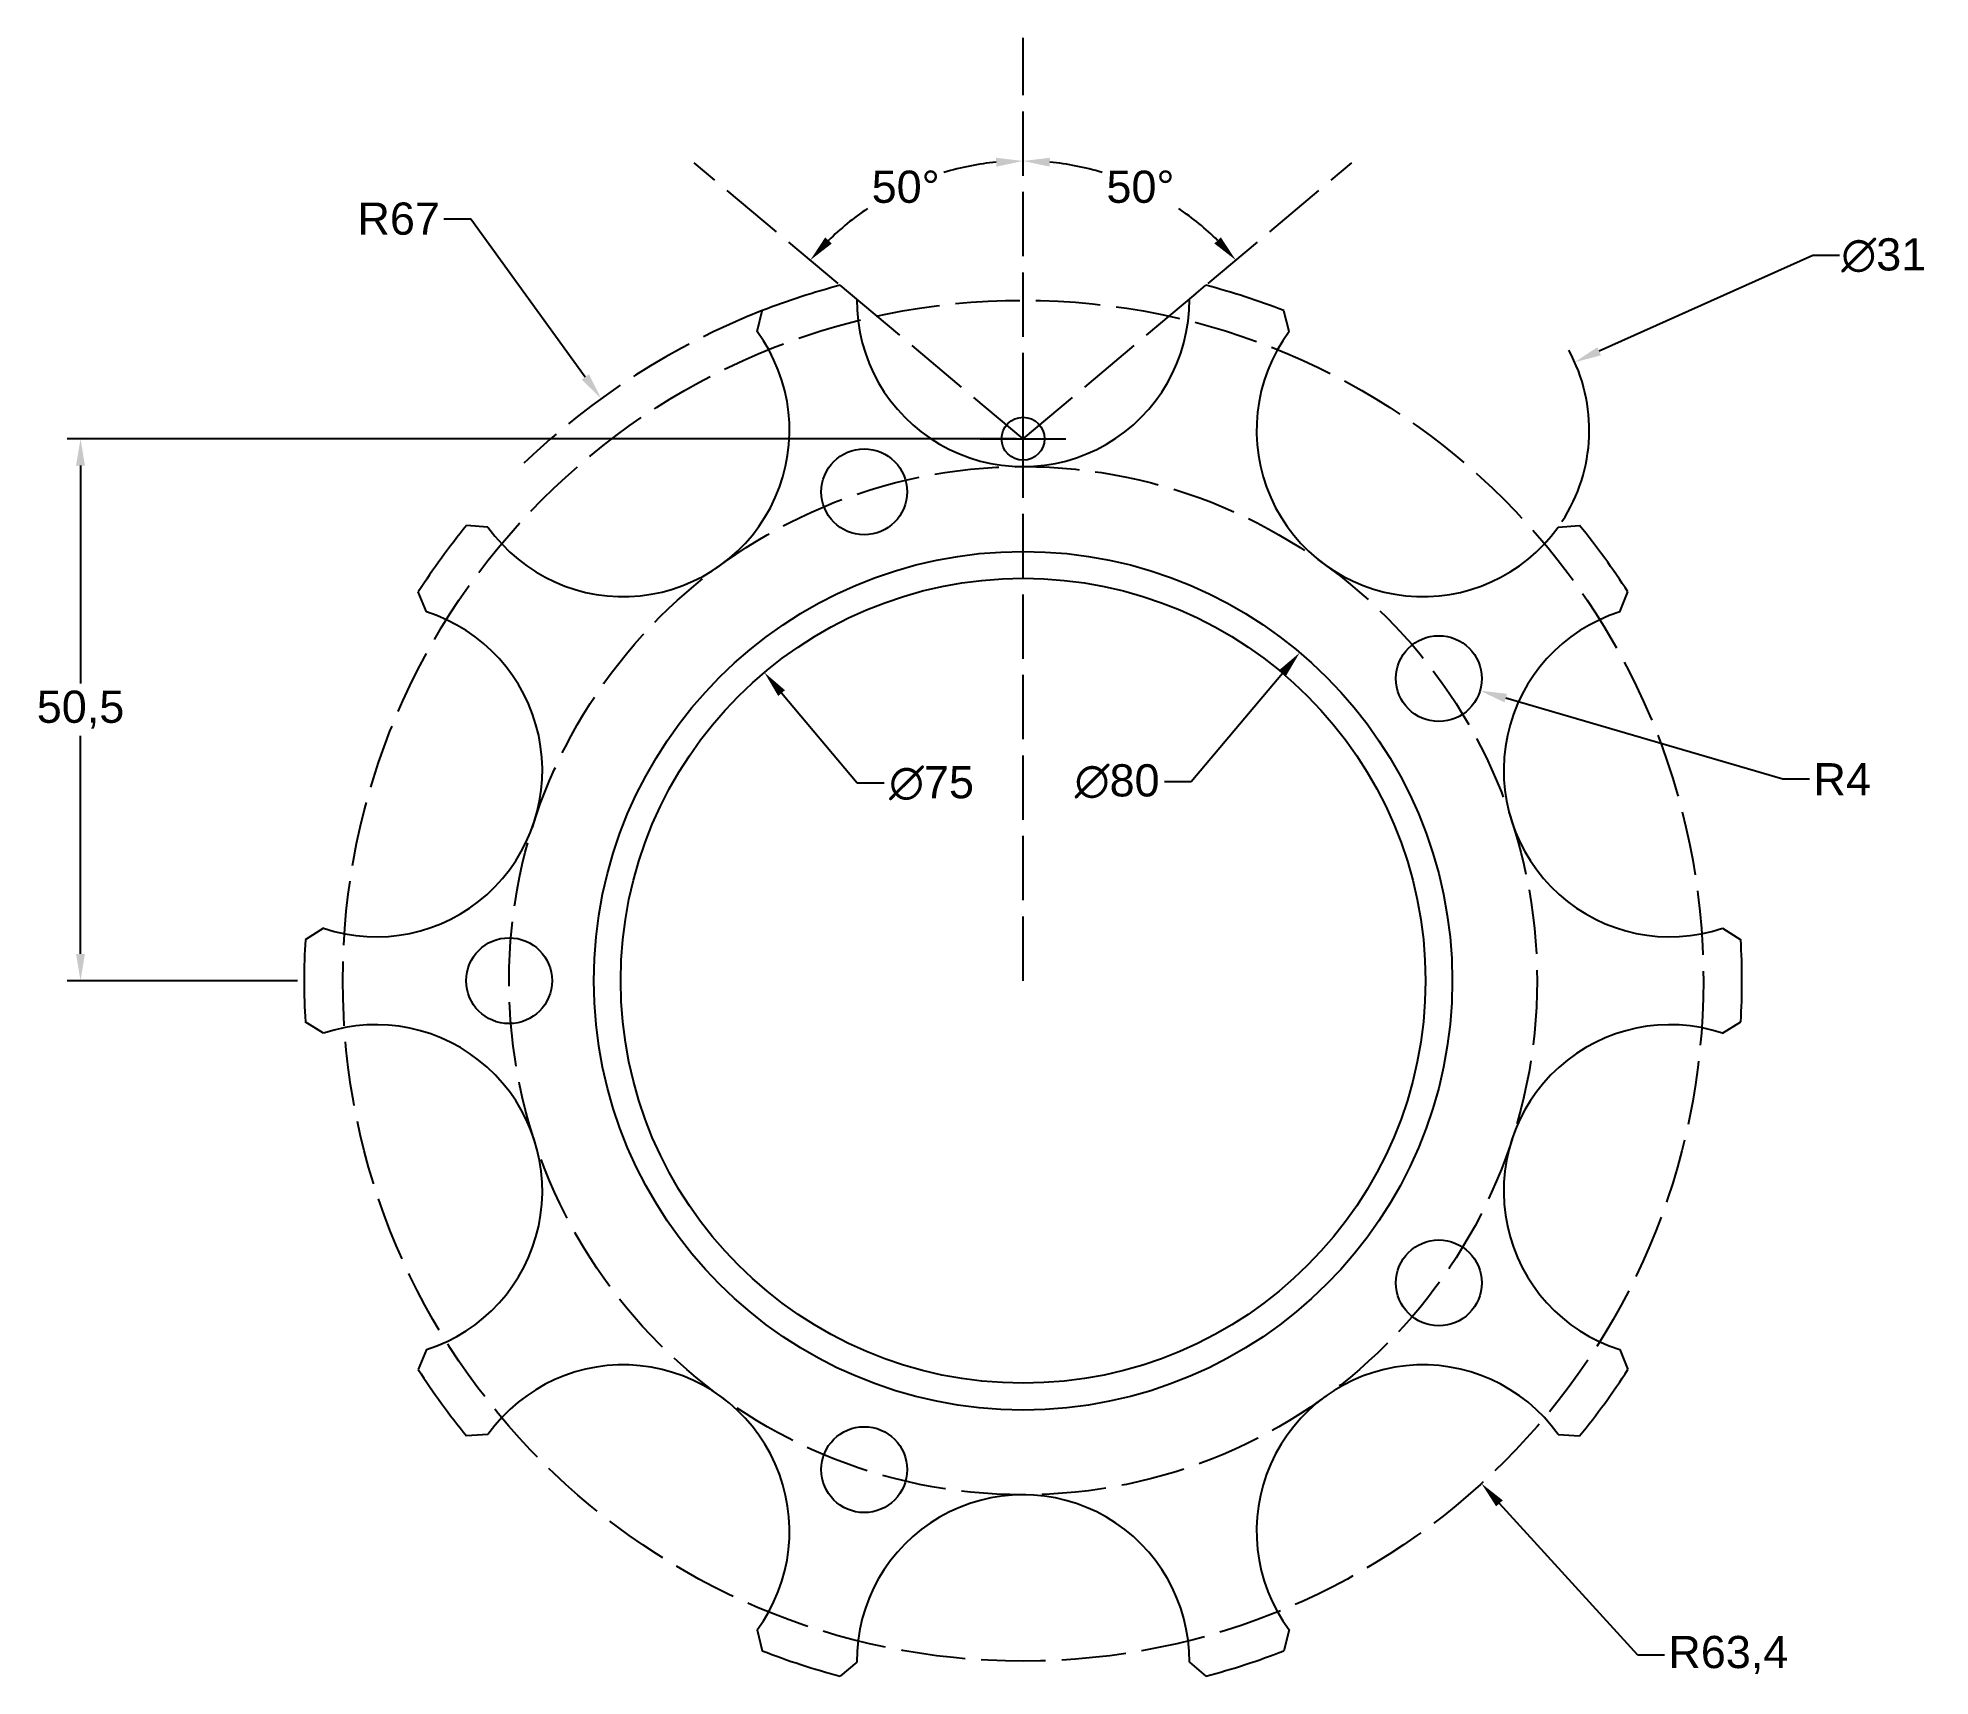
# Model space of a CAD drawing. Header units: millimetres. Extents: x 3614 to 3790, y 1675 to 1828.
import ezdxf

# ---------------------------------------------------------------- set-up
doc = ezdxf.new("R2010")
doc.units = ezdxf.units.MM
doc.header["$LTSCALE"] = 0.5
doc.header["$PDMODE"] = 34
doc.header["$PDSIZE"] = 4
doc.linetypes.add('ACAD_ISO02W100', pattern=[15, 12, -3])
doc.layers.add('dim', color=3, linetype='Continuous')
doc.styles.get("Standard").update_dxf_attribs({"font": 'arial.ttf'})
doc.dimstyles.new('ISO-25', dxfattribs={"dimtxt": 3, "dimasz": 2.5, "dimexe": 1.25, "dimexo": 0.625, "dimtad": 0, "dimtih": 1, "dimtoh": 1, "dimtxsty": 'Standard', "dimcen": 0, "dimadec": 0, "dimazin": 0, "dimtfac": 1, "dimtofl": 0, "dimtmove": 0, "dimatfit": 3, "dimfxl": 1, "dimarcsym": 0})

# ---------------------------------------------------------------- blocks, each defined once
blk = doc.blocks.new('*U3')
for p, q in [((-15.5, 7.16), (-17.04, 8.45)), ((15.5, 7.16), (17.04, 8.45))]:
    blk.add_line(p, q)
blk.add_arc((0, 7.05), 15.5, 179.6091, 0.3909)
blk = doc.blocks.new('*U4')
at = {"color": 0, "linetype": 'ByBlock', "lineweight": -2, "transparency": 16777216}
blk.add_blockref('*U3', (3705.94, 1796.47), dxfattribs=at)
for p, rotation in [((3672.82, 1785.7), 36), ((3739.06, 1785.7), 324.0000000000001), ((3652.35, 1757.53), 72), ((3759.53, 1757.53), 288), ((3652.35, 1722.7), 108), ((3759.53, 1722.7), 252), ((3672.82, 1694.53), 144), ((3739.06, 1694.53), 216), ((3705.94, 1683.77), 180)]:
    blk.add_blockref('*U3', p, dxfattribs=dict(at, rotation=rotation))
blk = doc.blocks.new('*U6')
blk.add_circle((0, 0), 4)
blk = doc.blocks.new('*U7')
at = {"color": 0, "linetype": 'ByBlock', "lineweight": -2, "transparency": 16777216}
for p, rotation in [((3691.14, 1785.67), 288), ((3744.69, 1768.27), 216), ((3744.69, 1711.96), 144), ((3691.14, 1694.56), 72)]:
    blk.add_blockref('*U6', p, dxfattribs=dict(at, rotation=rotation))
blk.add_blockref('*U6', (3658.04, 1740.12), dxfattribs=at)
blk = doc.blocks.new('*D8')
at = {"layer": 'Defpoints', "color": 0, "transparency": 16777216}
for p in [(3705.94, 1827.97), (3675.3, 1816.33), (3698.52, 1815.42), (3705.94, 1790.62), (3705.94, 1740.12)]:
    blk.add_point(p, dxfattribs=at)
at = {"layer": 'dim', "color": 0, "lineweight": -2, "transparency": 16777216}
for start, end in [(95.5355, 106.5467), (124.0862, 134.4645)]:
    blk.add_arc((3705.94, 1790.62), 25.89, start, end, dxfattribs=at)
at = {"layer": 'dim', "color": 0, "transparency": 16777216}
for points in [[(3703.42, 1816.8), (3703.46, 1815.97), (3705.94, 1816.5)], [(3688.12, 1808.81), (3687.5, 1809.38), (3686.11, 1807.26)]]:
    blk.add_solid(points, dxfattribs=at)
at = {"layer": 'dim', "color": 0, "transparency": 16777216, "insert": (3695, 1814.08), "char_height": 3, "attachment_point": 5}
blk.add_mtext('50°', dxfattribs=at)
blk = doc.blocks.new('*D9')
at = {"layer": 'Defpoints', "color": 0, "transparency": 16777216}
for p in [(3705.94, 1827.97), (3736.58, 1816.33), (3720.17, 1812.25), (3705.94, 1790.62), (3705.94, 1740.12)]:
    blk.add_point(p, dxfattribs=at)
at = {"layer": 'dim', "color": 0, "lineweight": -2, "transparency": 16777216}
for start, end in [(73.4533, 84.4645), (45.5355, 55.9138)]:
    blk.add_arc((3705.94, 1790.62), 25.89, start, end, dxfattribs=at)
at = {"layer": 'dim', "color": 0, "transparency": 16777216}
for points in [[(3708.42, 1815.97), (3708.46, 1816.8), (3705.94, 1816.5)], [(3724.38, 1809.38), (3723.77, 1808.81), (3725.77, 1807.26)]]:
    blk.add_solid(points, dxfattribs=at)
at = {"layer": 'dim', "color": 0, "transparency": 16777216, "insert": (3716.88, 1814.08), "char_height": 3, "attachment_point": 5}
blk.add_mtext('50°', dxfattribs=at)
blk = doc.blocks.new('*D10')
at = {"layer": 'Defpoints', "color": 0, "transparency": 16777216}
for p in [(3618.1, 1790.62), (3705.94, 1790.62), (3638.94, 1740.12)]:
    blk.add_point(p, dxfattribs=at)
at = {"layer": 'dim', "color": 0, "lineweight": -2, "transparency": 16777216}
for p, q in [((3705.32, 1790.62), (3616.85, 1790.62)), ((3618.1, 1788.12), (3618.1, 1767.8)), ((3618.1, 1742.62), (3618.1, 1762.94)), ((3638.32, 1740.12), (3616.85, 1740.12))]:
    blk.add_line(p, q, dxfattribs=at)
at = {"layer": 'dim', "color": 0, "transparency": 16777216}
for points in [[(3617.68, 1788.12), (3618.51, 1788.12), (3618.1, 1790.62)], [(3617.68, 1742.62), (3618.51, 1742.62), (3618.1, 1740.12)]]:
    blk.add_solid(points, dxfattribs=at)
at = {"layer": 'dim', "color": 0, "transparency": 16777216, "insert": (3618.1, 1765.37), "char_height": 3, "attachment_point": 5}
blk.add_mtext('50,5', dxfattribs=at)
blk = doc.blocks.new('*D11')
at = {"layer": 'Defpoints', "color": 0, "transparency": 16777216}
for p in [(3705.94, 1740.12), (3748.66, 1693.27)]:
    blk.add_point(p, dxfattribs=at)
at = {"layer": 'dim', "color": 0, "lineweight": -2, "transparency": 16777216}
for p, q in [((3763.22, 1677.29), (3750.34, 1691.42)), ((3765.72, 1677.29), (3763.22, 1677.29))]:
    blk.add_line(p, q, dxfattribs=at)
at = {"layer": 'dim', "color": 0, "transparency": 16777216}
blk.add_solid([(3750.65, 1691.7), (3750.03, 1691.14), (3748.66, 1693.27)], dxfattribs=at)
at = {"layer": 'dim', "color": 0, "transparency": 16777216, "insert": (3771.67, 1677.29), "char_height": 3, "attachment_point": 5}
blk.add_mtext('R63,4', dxfattribs=at)
blk = doc.blocks.new('*D12')
at = {"layer": 'Defpoints', "color": 0, "transparency": 16777216}
for p in [(3744.69, 1768.27), (3748.53, 1767.15)]:
    blk.add_point(p, dxfattribs=at)
at = {"layer": 'dim', "color": 0, "lineweight": -2, "transparency": 16777216}
for p, q in [((3776.74, 1758.89), (3750.93, 1766.45)), ((3779.24, 1758.89), (3776.74, 1758.89))]:
    blk.add_line(p, q, dxfattribs=at)
at = {"layer": 'dim', "color": 0, "transparency": 16777216}
blk.add_solid([(3751.05, 1766.85), (3750.81, 1766.05), (3748.53, 1767.15)], dxfattribs=at)
at = {"layer": 'dim', "color": 0, "transparency": 16777216, "insert": (3782.28, 1758.89), "char_height": 3, "attachment_point": 5}
blk.add_mtext('R4', dxfattribs=at)
blk = doc.blocks.new('*D16')
at = {"layer": 'Defpoints', "color": 0, "transparency": 16777216}
for p in [(3757.35, 1797.75), (3729.06, 1785.07)]:
    blk.add_point(p, dxfattribs=at)
at = {"layer": 'dim', "color": 0, "lineweight": -2, "transparency": 16777216}
for p, q in [((3779.54, 1807.7), (3759.63, 1798.77)), ((3782.04, 1807.7), (3779.54, 1807.7))]:
    blk.add_line(p, q, dxfattribs=at)
blk.add_arc((3743.21, 1791.41), 15.5, 326.7012, 28.7636, dxfattribs=at)
at = {"layer": 'dim', "color": 0, "transparency": 16777216}
blk.add_solid([(3759.46, 1799.15), (3759.8, 1798.39), (3757.35, 1797.75)], dxfattribs=at)
at = {"layer": 'dim', "color": 0, "transparency": 16777216, "insert": (3786.16, 1807.7), "char_height": 3, "attachment_point": 5}
blk.add_mtext('∅31', dxfattribs=at)
blk = doc.blocks.new('*D17')
at = {"layer": 'Defpoints', "color": 0, "transparency": 16777216}
for p in [(3666.61, 1794.36), (3705.94, 1740.12)]:
    blk.add_point(p, dxfattribs=at)
at = {"layer": 'dim', "color": 0, "lineweight": -2, "transparency": 16777216}
for p, q in [((3651.96, 1811.11), (3654.46, 1811.11)), ((3654.46, 1811.11), (3665.14, 1796.38))]:
    blk.add_line(p, q, dxfattribs=at)
at = {"layer": 'dim', "color": 0, "transparency": 16777216}
blk.add_solid([(3665.48, 1796.63), (3664.81, 1796.14), (3666.61, 1794.36)], dxfattribs=at)
at = {"layer": 'dim', "color": 0, "transparency": 16777216, "insert": (3647.75, 1811.11), "char_height": 3, "attachment_point": 5}
blk.add_mtext('R67', dxfattribs=at)
blk = doc.blocks.new('*D18')
at = {"layer": 'Defpoints', "color": 0, "transparency": 16777216}
for p in [(3681.83, 1768.84), (3730.06, 1711.4)]:
    blk.add_point(p, dxfattribs=at)
at = {"layer": 'dim', "color": 0, "lineweight": -2, "transparency": 16777216}
for p, q in [((3690.49, 1758.52), (3683.44, 1766.92)), ((3692.99, 1758.52), (3690.49, 1758.52))]:
    blk.add_line(p, q, dxfattribs=at)
at = {"layer": 'dim', "color": 0, "transparency": 16777216}
blk.add_solid([(3683.75, 1767.19), (3683.12, 1766.65), (3681.83, 1768.84)], dxfattribs=at)
at = {"layer": 'dim', "color": 0, "transparency": 16777216, "insert": (3697.41, 1758.52), "char_height": 3, "attachment_point": 5}
blk.add_mtext('∅75', dxfattribs=at)
blk = doc.blocks.new('*D19')
at = {"layer": 'Defpoints', "color": 0, "transparency": 16777216}
for p in [(3731.73, 1770.69), (3680.15, 1709.54)]:
    blk.add_point(p, dxfattribs=at)
at = {"layer": 'dim', "color": 0, "lineweight": -2, "transparency": 16777216}
for p, q in [((3721.61, 1758.69), (3730.12, 1768.78)), ((3719.11, 1758.69), (3721.61, 1758.69))]:
    blk.add_line(p, q, dxfattribs=at)
at = {"layer": 'dim', "color": 0, "transparency": 16777216}
blk.add_solid([(3729.8, 1769.05), (3730.44, 1768.51), (3731.73, 1770.69)], dxfattribs=at)
at = {"layer": 'dim', "color": 0, "transparency": 16777216, "insert": (3714.71, 1758.69), "char_height": 3, "attachment_point": 5}
blk.add_mtext('∅80', dxfattribs=at)

msp = doc.modelspace()

# ---------------------------------------------------------------- linework, layer by layer
at = {"linetype": 'ACAD_ISO02W100'}
for p, q in [((3705.942, 1740.118), (3705.942, 1827.973)), ((3705.942, 1790.618), (3675.3, 1816.329)), ((3705.942, 1790.618), (3736.584, 1816.329))]:
    msp.add_line(p, q, dxfattribs=at)
for radius in [63.4, 47.9]:
    msp.add_circle((3705.942, 1740.118), radius, dxfattribs=at)
for radius in [40, 37.5]:
    msp.add_circle((3705.942, 1740.118), radius)
for start, end in [(104.7327, 111.2673), (68.7327, 75.2673), (140.7327, 147.2673), (32.7327, 39.2673), (176.7327, 183.2673), (356.7327, 3.2673), (212.7327, 219.2673), (320.7327, 327.2673), (248.7327, 255.2673), (284.7327, 291.2673)]:
    msp.add_arc((3705.942, 1740.118), 67, start, end)
msp.add_arc((3705.942, 1740.118), 67, 111.2673, 133.97428, dxfattribs=at)
msp.add_point((3705.942, 1790.618))

# ---------------------------------------------------------------- block references
for name in ['*U4', '*U7']:
    msp.add_blockref(name, (0, 0))

# ---------------------------------------------------------------- dimensions: what is measured, and where the dimension line sits
at = {"layer": 'dim'}
for base, line1, line2, picture, middle in [((3698.518, 1815.417), ((3705.942, 1740.118), (3705.942, 1827.973)), ((3705.942, 1790.618), (3675.3, 1816.329)), '*D8', (3695.002, 1814.079)), ((3720.167, 1812.245), ((3705.942, 1790.618), (3736.584, 1816.329)), ((3705.942, 1740.118), (3705.942, 1827.973)), '*D9', (3716.882, 1814.079))]:
    dim = msp.add_angular_dim_2l(base=base, line1=line1, line2=line2, dimstyle='ISO-25', dxfattribs=at)
    dim.commit()
    dim.dimension.update_dxf_attribs({"geometry": picture, "text_midpoint": middle})
for center, mpoint, picture, middle in [((3705.942, 1740.118), (3666.611, 1794.359), '*D17', (3647.753, 1811.114)), ((3744.694, 1768.273), (3748.533, 1767.149), '*D12', (3782.28, 1758.891)), ((3705.942, 1740.118), (3748.655, 1693.265), '*D11', (3771.667, 1677.294))]:
    dim = msp.add_radius_dim(center=center, mpoint=mpoint, dimstyle='ISO-25', dxfattribs=at)
    dim.commit()
    dim.dimension.update_dxf_attribs({"geometry": picture, "text_midpoint": middle, "dimtype": 164})
for p1, p2, picture, middle in [((3729.063, 1785.07), (3757.352, 1797.749), '*D16', (3786.161, 1807.696)), ((3680.149, 1709.544), (3731.734, 1770.691), '*D19', (3714.707, 1758.688)), ((3730.056, 1711.399), (3681.828, 1768.837), '*D18', (3697.408, 1758.52))]:
    dim = msp.add_diameter_dim_2p(p1=p1, p2=p2, dimstyle='ISO-25', dxfattribs=at)
    dim.commit()
    dim.dimension.update_dxf_attribs({"geometry": picture, "text_midpoint": middle, "dimtype": 163})
dim = msp.add_linear_dim(base=(3618.098, 1790.618), p1=(3638.942, 1740.118), p2=(3705.942, 1790.618), angle=90, dimstyle='ISO-25', dxfattribs=at)
dim.commit()
dim.dimension.update_dxf_attribs({"geometry": '*D10', "text_midpoint": (3618.098, 1765.368)})

doc.saveas('drawing.dxf')
